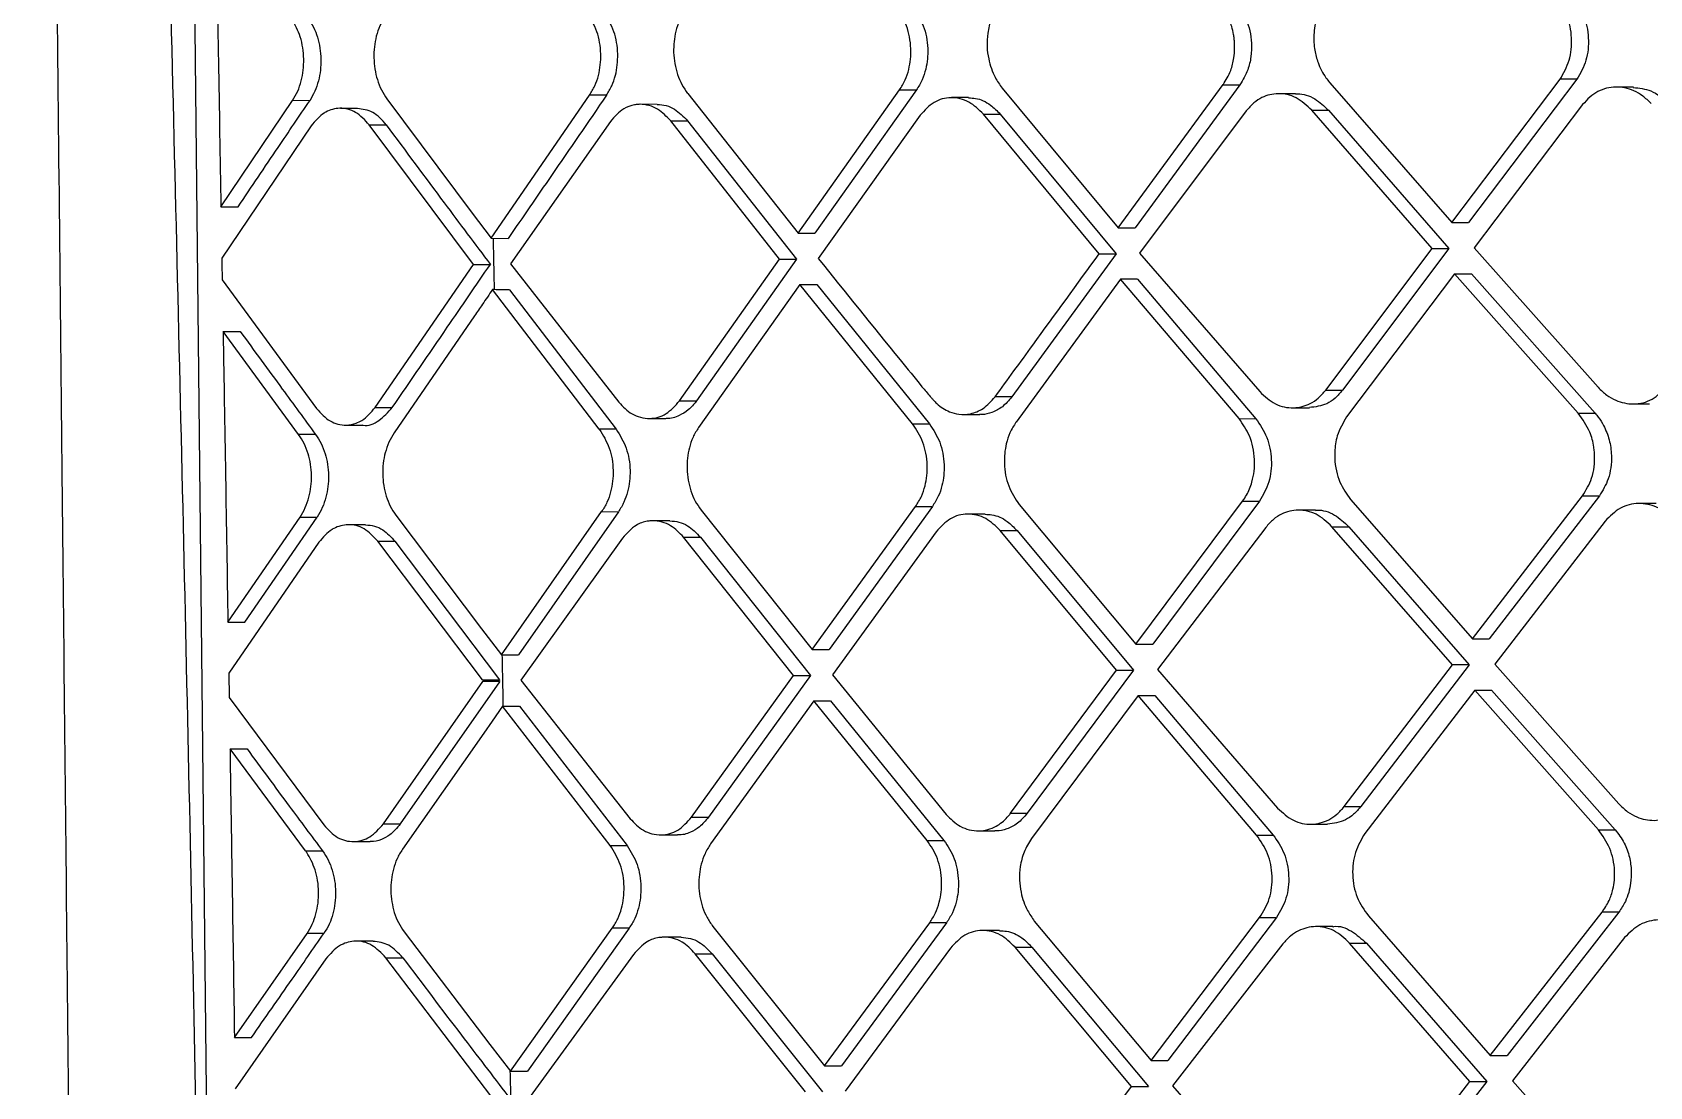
# Model space of a CAD drawing. Extents: x 939 to 1039, y 781 to 934.
# Drawn here: x 1025.597 to 1026.984, y 824.134 to 825.038 of the extents above; entities that cross this region are included whole.
import ezdxf

# ---------------------------------------------------------------- set-up
doc = ezdxf.new("R2010")
doc.units = 0
doc.header["$MEASUREMENT"] = 0
doc.layers.add('1', color=4, linetype='Continuous')

# ---------------------------------------------------------------- blocks, each defined once
blk = doc.blocks.new('Envoy')
at = {"layer": '1', "color": 3, "linetype": 'Continuous', "lineweight": 25}
for p, q in [((87.1123, 23.1612), (87.0809, 26.07)), ((87.8746, 25.6961), (87.9645, 25.8188)), ((87.9789, 25.8187), (87.889, 25.6961)), ((87.9645, 25.8187), (87.9789, 25.8187)), ((88.056, 25.8202), (88.1605, 25.7006)), ((88.1605, 25.7006), (88.2533, 25.8233)), ((88.2677, 25.8233), (88.1749, 25.7006)), ((88.2676, 25.8233), (88.2533, 25.8233)), ((88.3162, 25.8166), (88.3017, 25.8166)), ((87.1053, 25.714), (87.1667, 25.8051)), ((87.1814, 25.805), (87.1667, 25.8051)), ((87.2476, 25.8065), (87.3207, 25.7086)), ((87.337, 25.687), (87.4213, 25.8096)), ((87.4359, 25.8096), (87.4213, 25.8096)), ((87.5055, 25.8111), (87.6001, 25.6915)), ((87.6001, 25.6915), (87.6871, 25.8142)), ((87.7015, 25.8142), (87.6145, 25.6915)), ((87.6871, 25.8142), (87.7015, 25.8142)), ((87.7463, 25.8076), (87.7317, 25.8076)), ((87.775, 25.8157), (87.8746, 25.6961)), ((88.0265, 25.8109), (88.012, 25.811)), ((87.2223, 25.7984), (87.2077, 25.7984)), ((87.4794, 25.8018), (87.4649, 25.8019)), ((87.7048, 25.7925), (87.6174, 25.6698)), ((87.8583, 25.6738), (87.759, 25.7934)), ((87.7734, 25.7934), (87.8728, 25.6738)), ((87.9843, 25.7962), (87.8929, 25.6743)), ((88.1438, 25.6783), (88.0405, 25.7968)), ((88.0405, 25.7968), (88.0549, 25.7968)), ((88.0549, 25.7968), (88.1581, 25.6783)), ((88.2727, 25.8016), (88.1797, 25.6789)), ((87.1826, 25.7833), (87.1061, 25.6701)), ((87.3217, 25.6647), (87.2325, 25.7843)), ((87.2325, 25.7843), (87.2471, 25.7842)), ((87.4392, 25.7871), (87.3535, 25.6652)), ((87.5843, 25.6692), (87.4909, 25.7877)), ((87.4909, 25.7877), (87.5054, 25.7877)), ((87.5054, 25.7877), (87.5988, 25.6692)), ((87.1053, 25.714), (87.12, 25.714)), ((87.3207, 25.7086), (87.337, 25.687)), ((87.8746, 25.6961), (87.889, 25.6961)), ((88.1605, 25.7006), (88.1749, 25.7006)), ((87.337, 25.687), (87.3516, 25.6869)), ((87.6001, 25.6915), (87.6145, 25.6915)), ((88.0524, 25.5568), (88.1437, 25.6783)), ((88.1581, 25.6783), (88.0668, 25.5568)), ((88.1438, 25.6783), (88.1581, 25.6783)), ((88.1797, 25.6789), (88.2861, 25.5593)), ((87.2376, 25.542), (87.3217, 25.6647)), ((87.3217, 25.6647), (87.3363, 25.6647)), ((87.3535, 25.6652), (87.4464, 25.5465)), ((87.4985, 25.5477), (87.5843, 25.6692)), ((87.5988, 25.6692), (87.513, 25.5477)), ((87.5843, 25.6692), (87.5987, 25.6692)), ((87.8728, 25.6738), (87.7834, 25.5511)), ((87.8583, 25.6738), (87.8727, 25.6738)), ((87.8929, 25.6743), (87.9959, 25.5556)), ((87.1064, 25.6514), (87.1872, 25.5411)), ((87.8766, 25.6521), (87.787, 25.5294)), ((87.9781, 25.5325), (87.8766, 25.6521)), ((87.891, 25.6521), (87.9925, 25.5324)), ((88.1629, 25.6566), (88.0703, 25.5339)), ((88.2689, 25.537), (88.1629, 25.6566)), ((88.1629, 25.6566), (88.1773, 25.6566)), ((88.1773, 25.6566), (88.2833, 25.537)), ((87.4297, 25.5234), (87.3381, 25.643)), ((87.3527, 25.6429), (87.4442, 25.5234)), ((87.6016, 25.6475), (87.5147, 25.5248)), ((87.6983, 25.5279), (87.6016, 25.6475)), ((87.6016, 25.6475), (87.6161, 25.6475)), ((87.6161, 25.6475), (87.7127, 25.5279)), ((87.3228, 25.6206), (87.2538, 25.5203)), ((87.1719, 25.5188), (87.1072, 25.6072)), ((87.1072, 25.6072), (87.1218, 25.6072)), ((88.0524, 25.5568), (88.0668, 25.5568)), ((87.2376, 25.542), (87.2522, 25.542)), ((87.4985, 25.5477), (87.513, 25.5477)), ((87.7834, 25.5511), (87.769, 25.5511)), ((88.0241, 25.5417), (88.0384, 25.5417)), ((88.3157, 25.5451), (88.3301, 25.5451)), ((87.2121, 25.5269), (87.2267, 25.5269)), ((87.4722, 25.5326), (87.4867, 25.5326)), ((87.6983, 25.5279), (87.7127, 25.5279)), ((87.7416, 25.536), (87.756, 25.536)), ((87.9781, 25.5325), (87.9925, 25.5324)), ((88.2689, 25.537), (88.2833, 25.537)), ((87.1865, 25.5188), (87.1719, 25.5188)), ((87.4442, 25.5234), (87.4297, 25.5234)), ((87.6122, 25.3345), (87.7008, 25.4572)), ((87.7153, 25.4572), (87.6266, 25.3345)), ((87.7008, 25.4572), (87.7153, 25.4572)), ((87.7897, 25.4587), (87.8897, 25.3391)), ((87.8897, 25.3391), (87.9812, 25.4618)), ((87.9956, 25.4617), (87.9041, 25.3391)), ((87.9812, 25.4618), (87.9956, 25.4617)), ((88.0737, 25.4632), (88.1782, 25.3436)), ((88.1782, 25.3436), (88.2726, 25.4663)), ((88.287, 25.4663), (88.1926, 25.3436)), ((88.2726, 25.4663), (88.2869, 25.4663)), ((88.3358, 25.4596), (88.3213, 25.4597)), ((87.1113, 25.358), (87.1731, 25.4481)), ((87.2553, 25.4496), (87.3287, 25.3523)), ((87.3457, 25.33), (87.4316, 25.4527)), ((87.4462, 25.4526), (87.3603, 25.33)), ((87.4316, 25.4527), (87.4461, 25.4526)), ((87.4902, 25.4449), (87.4758, 25.4449)), ((87.5169, 25.4541), (87.6122, 25.3345)), ((87.7605, 25.4506), (87.746, 25.4506)), ((88.0436, 25.454), (88.0292, 25.454)), ((88.292, 25.4446), (88.1974, 25.3219)), ((87.2293, 25.4414), (87.2148, 25.4415)), ((87.4497, 25.4301), (87.3623, 25.3083)), ((87.5961, 25.3123), (87.502, 25.4307)), ((87.502, 25.4307), (87.5165, 25.4307)), ((87.5165, 25.4307), (87.6106, 25.3122)), ((87.7186, 25.4355), (87.6297, 25.3128)), ((87.8732, 25.3168), (87.7734, 25.4364)), ((87.7734, 25.4364), (87.7878, 25.4364)), ((87.7878, 25.4364), (87.8876, 25.3168)), ((88.0011, 25.4392), (87.9081, 25.3174)), ((88.1611, 25.3213), (88.0578, 25.4398)), ((88.0578, 25.4398), (88.0722, 25.4398)), ((88.0722, 25.4398), (88.1755, 25.3213)), ((87.1892, 25.4264), (87.112, 25.3142)), ((87.3296, 25.3084), (87.2399, 25.4273)), ((87.2399, 25.4273), (87.2545, 25.4273)), ((87.2545, 25.4273), (87.3442, 25.3084)), ((87.1113, 25.358), (87.1259, 25.358)), ((87.3287, 25.3523), (87.3457, 25.33)), ((87.6122, 25.3345), (87.6266, 25.3345)), ((87.8897, 25.3391), (87.9041, 25.3391)), ((88.1782, 25.3436), (88.1926, 25.3436)), ((87.3457, 25.33), (87.3603, 25.33)), ((87.9081, 25.3174), (88.0112, 25.1986)), ((88.0682, 25.1998), (88.1611, 25.3213)), ((88.1755, 25.3213), (88.0826, 25.1998)), ((88.1755, 25.3213), (88.1611, 25.3213)), ((88.1974, 25.3219), (88.3036, 25.2023)), ((87.112, 25.3142), (87.1124, 25.2934)), ((87.2446, 25.185), (87.3297, 25.307)), ((87.3442, 25.3069), (87.2591, 25.185)), ((87.3296, 25.3084), (87.3442, 25.3084)), ((87.3442, 25.3069), (87.3297, 25.307)), ((87.3302, 25.3077), (87.3447, 25.3077)), ((87.3623, 25.3083), (87.4561, 25.1895)), ((87.5088, 25.1907), (87.5961, 25.3123)), ((87.6106, 25.3122), (87.5233, 25.1907)), ((87.5961, 25.3123), (87.6106, 25.3122)), ((87.6297, 25.3128), (87.727, 25.1932)), ((87.7822, 25.1941), (87.8732, 25.3168)), ((87.8876, 25.3168), (87.7966, 25.1941)), ((87.1124, 25.2934), (87.1934, 25.1841)), ((87.6136, 25.2905), (87.5251, 25.1679)), ((87.7107, 25.1709), (87.6136, 25.2905)), ((87.6136, 25.2905), (87.628, 25.2905)), ((87.628, 25.2905), (87.7251, 25.1709)), ((87.8915, 25.2951), (87.8002, 25.1724)), ((87.9931, 25.1755), (87.8915, 25.2951)), ((87.8915, 25.2951), (87.9058, 25.2951)), ((87.9058, 25.2951), (88.0075, 25.1755)), ((88.1802, 25.2996), (88.0861, 25.1769)), ((88.2862, 25.18), (88.1802, 25.2996)), ((88.1802, 25.2996), (88.1946, 25.2996)), ((88.1946, 25.2996), (88.3006, 25.18)), ((87.4391, 25.1664), (87.3467, 25.286)), ((87.3467, 25.286), (87.3613, 25.286)), ((87.3613, 25.286), (87.4536, 25.1664)), ((87.3306, 25.2629), (87.2609, 25.1633)), ((87.1779, 25.1618), (87.1131, 25.2493)), ((87.1131, 25.2493), (87.1277, 25.2493)), ((87.7822, 25.1941), (87.7966, 25.1941)), ((88.0682, 25.1998), (88.0826, 25.1998)), ((87.2446, 25.185), (87.2591, 25.185)), ((87.5088, 25.1907), (87.5233, 25.1907)), ((87.7545, 25.179), (87.7688, 25.179)), ((88.0395, 25.1847), (88.0539, 25.1847)), ((88.2862, 25.18), (88.3006, 25.18)), ((87.2187, 25.1699), (87.2333, 25.1699)), ((87.4391, 25.1664), (87.4536, 25.1664)), ((87.4821, 25.1757), (87.4966, 25.1756)), ((87.7107, 25.1709), (87.7251, 25.1709)), ((87.9931, 25.1755), (88.0075, 25.1755)), ((87.1779, 25.1618), (87.1925, 25.1618)), ((88.1935, 24.9866), (88.2893, 25.1093)), ((88.3037, 25.1093), (88.2079, 24.9866)), ((88.3037, 25.1093), (88.2893, 25.1093)), ((87.3535, 24.973), (87.4408, 25.0957)), ((87.4553, 25.0957), (87.368, 24.973)), ((87.4553, 25.0957), (87.4408, 25.0957)), ((87.5271, 25.0972), (87.6228, 24.9776)), ((87.6228, 24.9776), (87.7129, 25.1002)), ((87.7273, 25.1002), (87.6372, 24.9775)), ((87.7273, 25.1002), (87.7129, 25.1002)), ((87.8026, 25.1017), (87.9028, 24.9821)), ((87.9028, 24.9821), (87.9958, 25.1048)), ((88.0102, 25.1048), (87.9172, 24.9821)), ((87.9958, 25.1048), (88.0102, 25.1048)), ((88.0585, 25.097), (88.0441, 25.097)), ((88.089, 25.1062), (88.1935, 24.9866)), ((87.1169, 25.0019), (87.1791, 25.0911)), ((87.1936, 25.0911), (87.1791, 25.0911)), ((87.2358, 25.0845), (87.2212, 25.0845)), ((87.2623, 25.0926), (87.3359, 24.9959)), ((87.4999, 25.0879), (87.4854, 25.0879)), ((87.7729, 25.0936), (87.7584, 25.0936)), ((88.0157, 25.0822), (87.9212, 24.9604)), ((88.1761, 24.9643), (88.0729, 25.0828)), ((88.0729, 25.0828), (88.0873, 25.0828)), ((88.0873, 25.0828), (88.1905, 24.9643)), ((88.3087, 25.0876), (88.2126, 24.9649)), ((87.1953, 25.0694), (87.1176, 24.958)), ((87.3367, 24.952), (87.2467, 25.0703)), ((87.2467, 25.0703), (87.2612, 25.0703)), ((87.459, 25.0732), (87.3703, 24.9513)), ((87.6065, 24.9553), (87.5119, 25.0737)), ((87.5119, 25.0737), (87.5264, 25.0737)), ((87.5264, 25.0737), (87.6209, 24.9553)), ((87.7307, 25.0785), (87.6404, 24.9558)), ((87.886, 24.9598), (87.7861, 25.0794)), ((87.7861, 25.0794), (87.8005, 25.0794)), ((87.8005, 25.0794), (87.9004, 24.9598)), ((87.1169, 25.0019), (87.1315, 25.0019)), ((87.3359, 24.9959), (87.3535, 24.973)), ((88.1935, 24.9866), (88.2079, 24.9866)), ((87.6228, 24.9776), (87.6372, 24.9775)), ((87.9028, 24.9821), (87.9172, 24.9821)), ((87.7937, 24.8371), (87.886, 24.9598)), ((87.886, 24.9598), (87.9004, 24.9598)), ((87.9212, 24.9604), (88.0244, 24.8416)), ((88.0818, 24.8429), (88.1761, 24.9643)), ((88.1905, 24.9643), (88.0962, 24.8428)), ((88.1761, 24.9643), (88.1905, 24.9643)), ((88.2126, 24.9649), (88.3187, 24.8453))]:
    blk.add_line(p, q, dxfattribs=at)
at = {"layer": '1', "color": 3, "linetype": 'Continuous', "lineweight": 25, "flags": 128}
for points in [[(87.891, 25.6521), (87.8829, 25.6521), (87.8766, 25.6521)], [(87.1259, 25.358), (87.1606, 25.4085), (87.1878, 25.4481)], [(87.3467, 25.286), (87.3377, 25.2731), (87.3306, 25.2629)]]:
    blk.add_lwpolyline(points, dxfattribs=at)
at = {"layer": '1', "color": 3, "linetype": 'Continuous', "lineweight": 25}
for points, knots in [([(86.9436, 28.1555), (86.9452, 27.9648), (86.9484, 27.577), (86.9537, 27.0067), (86.959, 26.4593), (86.9641, 25.9554), (86.9689, 25.4952), (86.9729, 25.104), (86.9762, 24.7763), (86.9789, 24.5064), (86.9813, 24.2635), (86.9835, 24.0462), (86.9854, 23.8403), (86.9876, 23.6048), (86.9903, 23.3174), (86.9935, 22.9689), (86.9969, 22.5766), (87.0006, 22.1406), (87.0046, 21.6609), (87.0087, 21.1486), (87.013, 20.6054), (87.0177, 20.0328), (87.0229, 19.4212), (87.0285, 18.7914), (87.0328, 18.3654), (87.0349, 18.1563)], [0, 0, 0, 0, 0.057225, 0.11634, 0.171084, 0.22147, 0.267493, 0.309153, 0.338829, 0.365815, 0.390113, 0.411723, 0.431001, 0.451886, 0.48237, 0.517227, 0.556456, 0.600057, 0.648032, 0.700384, 0.753758, 0.811032, 0.872194, 0.937259, 1, 1, 1, 1]), ([(87.1102, 23.1603), (87.1028, 23.7596), (87.0913, 24.6811), (87.0521, 26.3413), (87.0227, 27.402), (87.0023, 28.1408)], [0, 0, 0, 0, 0.360925, 0.55487, 1, 1, 1, 1]), ([(87.1008, 25.9653), (87.1011, 25.9506), (87.1018, 25.9087), (87.1034, 25.825), (87.1046, 25.7559), (87.1053, 25.714)], [0, 0, 0, 0, 0.175354, 0.500001, 1, 1, 1, 1]), ([(87.7718, 25.8864), (87.7696, 25.8827), (87.7654, 25.8757), (87.7624, 25.8633), (87.7618, 25.8516), (87.7635, 25.8386), (87.7679, 25.8259), (87.7729, 25.8187), (87.775, 25.8157)], [0, 0, 0, 0, 0.181778, 0.347355, 0.496716, 0.629882, 0.846838, 1, 1, 1, 1]), ([(87.9645, 25.8187), (87.9669, 25.8226), (87.9711, 25.8295), (87.9737, 25.8406), (87.9745, 25.8485), (87.9743, 25.8528), (87.9743, 25.8543), (87.9743, 25.8544), (87.9743, 25.8545), (87.9743, 25.8548), (87.9742, 25.8554), (87.9741, 25.8565), (87.9739, 25.8587), (87.9733, 25.8628), (87.9717, 25.87), (87.9679, 25.8798), (87.9634, 25.8861), (87.9609, 25.8895)], [0, 0, 0, 0, 0.191656, 0.339006, 0.441874, 0.500151, 0.5003, 0.50108, 0.502667, 0.505872, 0.512194, 0.524723, 0.549342, 0.596675, 0.683946, 0.828677, 1, 1, 1, 1]), ([(87.9753, 25.8894), (87.9786, 25.8847), (87.9838, 25.8773), (87.9876, 25.8648), (87.9891, 25.854), (87.9886, 25.8426), (87.9857, 25.83), (87.9814, 25.8228), (87.9789, 25.8187)], [0, 0, 0, 0, 0.234023, 0.362714, 0.49884, 0.648014, 0.798736, 1, 1, 1, 1]), ([(88.0523, 25.8909), (88.0495, 25.8862), (88.0443, 25.8775), (88.0418, 25.8622), (88.0426, 25.8489), (88.0459, 25.8362), (88.0506, 25.827), (88.0548, 25.8218), (88.0559, 25.8204), (88.056, 25.8202)], [0, 0, 0, 0, 0.225875, 0.423089, 0.591571, 0.731251, 0.92332, 0.991691, 1, 1, 1, 1]), ([(88.2533, 25.8233), (88.2563, 25.8285), (88.2623, 25.8389), (88.2641, 25.8588), (88.2602, 25.8786), (88.2528, 25.8889), (88.2491, 25.894)], [0, 0, 0, 0, 0.249994, 0.500006, 0.749998, 1, 1, 1, 1]), ([(88.2635, 25.894), (88.2672, 25.8889), (88.2746, 25.8786), (88.2785, 25.8588), (88.2767, 25.8389), (88.2707, 25.8285), (88.2677, 25.8233)], [0, 0, 0, 0, 0.250002, 0.500023, 0.750006, 1, 1, 1, 1]), ([(87.1667, 25.8051), (87.1683, 25.8077), (87.1713, 25.8128), (87.1753, 25.8246), (87.1768, 25.8376), (87.1757, 25.8504), (87.173, 25.8622), (87.1687, 25.8707), (87.1658, 25.8752), (87.1654, 25.8758)], [0, 0, 0, 0, 0.132197, 0.259715, 0.500262, 0.625105, 0.750532, 0.968963, 1, 1, 1, 1]), ([(87.1801, 25.8758), (87.1817, 25.8733), (87.1849, 25.8684), (87.1893, 25.8567), (87.1919, 25.8407), (87.19, 25.8245), (87.186, 25.8128), (87.1829, 25.8076), (87.1814, 25.805)], [0, 0, 0, 0, 0.129021, 0.255368, 0.499583, 0.740166, 0.867747, 1, 1, 1, 1]), ([(87.246, 25.8772), (87.2444, 25.8746), (87.2414, 25.8695), (87.2374, 25.8577), (87.2356, 25.8416), (87.2382, 25.8256), (87.2427, 25.814), (87.2459, 25.809), (87.2476, 25.8065)], [0, 0, 0, 0, 0.133062, 0.26096, 0.500528, 0.743259, 0.869937, 1, 1, 1, 1]), ([(87.4213, 25.8096), (87.4229, 25.8123), (87.4261, 25.8174), (87.43, 25.8292), (87.4318, 25.8453), (87.4286, 25.865), (87.4223, 25.8752), (87.4192, 25.8804)], [0, 0, 0, 0, 0.133743, 0.261807, 0.500009, 0.748807, 1, 1, 1, 1]), ([(87.4359, 25.8096), (87.4375, 25.8123), (87.4406, 25.8174), (87.4446, 25.8292), (87.4463, 25.8453), (87.4432, 25.865), (87.4369, 25.8752), (87.4337, 25.8803)], [0, 0, 0, 0, 0.134395, 0.26269, 0.500288, 0.748809, 1, 1, 1, 1]), ([(87.503, 25.8818), (87.5014, 25.8791), (87.4982, 25.8739), (87.4943, 25.8621), (87.4925, 25.8461), (87.4954, 25.8302), (87.5003, 25.8185), (87.5037, 25.8136), (87.5054, 25.8111)], [0, 0, 0, 0, 0.13628, 0.265057, 0.49928, 0.745273, 0.871634, 1, 1, 1, 1]), ([(87.6871, 25.8142), (87.6888, 25.817), (87.6921, 25.8223), (87.696, 25.8341), (87.6973, 25.847), (87.6958, 25.8596), (87.6925, 25.8723), (87.6875, 25.8799), (87.6842, 25.8849)], [0, 0, 0, 0, 0.139356, 0.269237, 0.499678, 0.628039, 0.754519, 1, 1, 1, 1]), ([(87.6986, 25.8849), (87.7019, 25.8799), (87.7069, 25.8723), (87.7103, 25.8597), (87.7118, 25.8471), (87.7105, 25.8343), (87.7066, 25.8224), (87.7033, 25.817), (87.7015, 25.8142)], [0, 0, 0, 0, 0.244509, 0.370616, 0.498998, 0.727957, 0.858692, 1, 1, 1, 1]), ([(88.3314, 25.8025), (88.3291, 25.8048), (88.3245, 25.8092), (88.3144, 25.815), (88.3009, 25.8179), (88.2879, 25.8145), (88.2785, 25.8083), (88.2746, 25.8038), (88.2727, 25.8016)], [0, 0, 0, 0, 0.134409, 0.26277, 0.500242, 0.74507, 0.871401, 1, 1, 1, 1]), ([(87.12, 25.714), (87.1314, 25.731), (87.1519, 25.7613), (87.1724, 25.7917), (87.1814, 25.805)], [0, 0, 0, 0, 0.559995, 1, 1, 1, 1]), ([(87.4359, 25.8096), (87.4201, 25.7867), (87.392, 25.7458), (87.3639, 25.7049), (87.3516, 25.6869)], [0, 0, 0, 0, 0.56, 1, 1, 1, 1]), ([(87.759, 25.7934), (87.755, 25.7973), (87.7489, 25.8033), (87.739, 25.807), (87.7288, 25.8082), (87.716, 25.8049), (87.7085, 25.7966), (87.7048, 25.7925)], [0, 0, 0, 0, 0.239174, 0.36745, 0.501217, 0.750434, 1, 1, 1, 1]), ([(87.7463, 25.8074), (87.7483, 25.8073), (87.7547, 25.8071), (87.7644, 25.8027), (87.7707, 25.7962), (87.7734, 25.7934)], [0, 0, 0, 0, 0.201538, 0.655258, 1, 1, 1, 1]), ([(88.0405, 25.7968), (88.0362, 25.8008), (88.0276, 25.8088), (88.0119, 25.8121), (87.9995, 25.8091), (87.9904, 25.8033), (87.9864, 25.7986), (87.9843, 25.7962)], [0, 0, 0, 0, 0.249699, 0.499675, 0.729333, 0.859653, 1, 1, 1, 1]), ([(88.0265, 25.8108), (88.0271, 25.8108), (88.0326, 25.8113), (88.0432, 25.8078), (88.0511, 25.8003), (88.0549, 25.7968)], [0, 0, 0, 0, 0.058492, 0.546594, 1, 1, 1, 1]), ([(88.3161, 25.8163), (88.3212, 25.8158), (88.3291, 25.815), (88.3391, 25.8091), (88.3435, 25.8047), (88.3458, 25.8024)], [0, 0, 0, 0, 0.471493, 0.734118, 1, 1, 1, 1]), ([(87.2325, 25.7843), (87.2288, 25.7883), (87.2212, 25.7964), (87.2076, 25.7996), (87.1985, 25.7971), (87.1901, 25.7923), (87.1861, 25.7876), (87.1826, 25.7834)], [0, 0, 0, 0, 0.249181, 0.499178, 0.722956, 0.749935, 1, 1, 1, 1]), ([(87.2471, 25.7842), (87.2434, 25.7884), (87.236, 25.7966), (87.2268, 25.7977), (87.2223, 25.7983)], [0, 0, 0, 0, 0.508857, 1, 1, 1, 1]), ([(87.4909, 25.7877), (87.4873, 25.7914), (87.4817, 25.7973), (87.4723, 25.8012), (87.4665, 25.802), (87.4623, 25.8018), (87.4576, 25.8011), (87.4489, 25.7981), (87.4428, 25.7912), (87.4392, 25.7871)], [0, 0, 0, 0, 0.229635, 0.360166, 0.500894, 0.531305, 0.583199, 0.750965, 1, 1, 1, 1]), ([(87.4794, 25.8018), (87.4819, 25.8016), (87.487, 25.8012), (87.4962, 25.7973), (87.5018, 25.7914), (87.5054, 25.7877)], [0, 0, 0, 0, 0.271394, 0.535421, 1, 1, 1, 1]), ([(87.759, 25.7934), (87.7617, 25.7934), (87.7665, 25.7934), (87.7713, 25.7934), (87.7734, 25.7934)], [0, 0, 0, 0, 0.560034, 1, 1, 1, 1]), ([(87.2471, 25.7842), (87.2636, 25.7619), (87.2931, 25.7221), (87.3231, 25.6822), (87.3363, 25.6647)], [0, 0, 0, 0, 0.560001, 1, 1, 1, 1]), ([(87.3399, 25.643), (87.3397, 25.6502), (87.3394, 25.6648), (87.3391, 25.6795), (87.3389, 25.687)], [0, 0, 0, 0, 0.490957, 1, 1, 1, 1]), ([(87.1061, 25.6701), (87.1061, 25.6666), (87.1062, 25.6604), (87.1063, 25.6541), (87.1064, 25.6514)], [0, 0, 0, 0, 0.560081, 1, 1, 1, 1]), ([(87.2522, 25.542), (87.2679, 25.5649), (87.296, 25.6058), (87.324, 25.6467), (87.3363, 25.6647)], [0, 0, 0, 0, 0.559996, 1, 1, 1, 1]), ([(87.6174, 25.6698), (87.6407, 25.6409), (87.6701, 25.6042), (87.7024, 25.5647), (87.7112, 25.5538), (87.714, 25.5506), (87.7144, 25.5502)], [0, 0, 0, 0, 0.725922, 0.919424, 0.990432, 1, 1, 1, 1]), ([(87.769, 25.5511), (87.7798, 25.5659), (87.8095, 25.6068), (87.8393, 25.6477), (87.8583, 25.6738)], [0, 0, 0, 0, 0.361994, 1, 1, 1, 1]), ([(87.3381, 25.643), (87.3353, 25.6388), (87.3301, 25.6313), (87.325, 25.6239), (87.3228, 25.6206)], [0, 0, 0, 0, 0.559976, 1, 1, 1, 1]), ([(87.3527, 25.6429), (87.35, 25.6429), (87.3451, 25.6429), (87.3403, 25.643), (87.3381, 25.643)], [0, 0, 0, 0, 0.560028, 1, 1, 1, 1]), ([(87.1072, 25.6072), (87.1072, 25.6021), (87.1075, 25.5883), (87.1082, 25.5468), (87.1095, 25.4688), (87.1106, 25.3996), (87.1113, 25.358)], [0, 0, 0, 0, 0.0620485, 0.1660595, 0.4999961, 1, 1, 1, 1]), ([(87.1218, 25.6072), (87.1338, 25.5907), (87.1553, 25.5613), (87.177, 25.5318), (87.1865, 25.5188)], [0, 0, 0, 0, 0.5599986, 1, 1, 1, 1]), ([(87.9959, 25.5556), (88.0002, 25.5516), (88.0088, 25.5437), (88.0246, 25.5406), (88.0373, 25.5438), (88.0464, 25.5498), (88.0504, 25.5544), (88.0524, 25.5568)], [0, 0, 0, 0, 0.248869, 0.499687, 0.735135, 0.864014, 1, 1, 1, 1]), ([(88.0668, 25.5568), (88.0648, 25.5544), (88.0608, 25.5498), (88.0514, 25.5434), (88.0435, 25.5425), (88.0384, 25.5419)], [0, 0, 0, 0, 0.265894, 0.525671, 1, 1, 1, 1]), ([(88.2861, 25.5593), (88.2884, 25.5569), (88.293, 25.5524), (88.3031, 25.5467), (88.3166, 25.5439), (88.3328, 25.5477), (88.341, 25.556), (88.3451, 25.5602)], [0, 0, 0, 0, 0.137127, 0.266467, 0.500916, 0.75167, 1, 1, 1, 1]), ([(87.1872, 25.5411), (87.1909, 25.537), (87.1984, 25.529), (87.211, 25.5261), (87.2202, 25.5279), (87.229, 25.532), (87.234, 25.5378), (87.2376, 25.542)], [0, 0, 0, 0, 0.249246, 0.49906, 0.656032, 0.750182, 1, 1, 1, 1]), ([(87.2267, 25.527), (87.2269, 25.527), (87.2316, 25.5257), (87.2414, 25.53), (87.2486, 25.538), (87.2522, 25.542)], [0, 0, 0, 0, 0.016834, 0.507746, 1, 1, 1, 1]), ([(87.4464, 25.5465), (87.45, 25.5427), (87.4557, 25.5369), (87.4651, 25.5332), (87.475, 25.532), (87.4875, 25.5353), (87.4948, 25.5436), (87.4985, 25.5477)], [0, 0, 0, 0, 0.233037, 0.362954, 0.501504, 0.750778, 1, 1, 1, 1]), ([(87.513, 25.5477), (87.5122, 25.5466), (87.51, 25.5437), (87.5053, 25.539), (87.4976, 25.5344), (87.4908, 25.5322), (87.4869, 25.5327), (87.4867, 25.5327)], [0, 0, 0, 0, 0.115232, 0.316276, 0.602931, 0.97485, 1, 1, 1, 1]), ([(87.7144, 25.5502), (87.7149, 25.5496), (87.7165, 25.5479), (87.7212, 25.5431), (87.7285, 25.5383), (87.7385, 25.5357), (87.7484, 25.5362), (87.7596, 25.5406), (87.7657, 25.5475), (87.769, 25.5511)], [0, 0, 0, 0, 0.034995, 0.095734, 0.293962, 0.431998, 0.595737, 0.785108, 1, 1, 1, 1]), ([(87.7834, 25.5511), (87.7808, 25.548), (87.7758, 25.5422), (87.7667, 25.5376), (87.76, 25.5358), (87.7565, 25.5361), (87.756, 25.5362)], [0, 0, 0, 0, 0.344474, 0.660741, 0.948808, 1, 1, 1, 1]), ([(87.7008, 25.4572), (87.7026, 25.46), (87.706, 25.4653), (87.71, 25.4772), (87.7114, 25.49), (87.7099, 25.5027), (87.7066, 25.5153), (87.7016, 25.5229), (87.6983, 25.5279)], [0, 0, 0, 0, 0.138995, 0.268774, 0.499674, 0.628238, 0.754748, 1, 1, 1, 1]), ([(87.7127, 25.5279), (87.716, 25.5229), (87.721, 25.5154), (87.7243, 25.5028), (87.7258, 25.4902), (87.7245, 25.4773), (87.7205, 25.4654), (87.717, 25.46), (87.7153, 25.4572)], [0, 0, 0, 0, 0.244249, 0.370449, 0.499005, 0.728265, 0.858931, 1, 1, 1, 1]), ([(87.7869, 25.5294), (87.7851, 25.5265), (87.7815, 25.5209), (87.7777, 25.5089), (87.7761, 25.4932), (87.7795, 25.474), (87.7863, 25.4638), (87.7897, 25.4587)], [0, 0, 0, 0, 0.147753, 0.280527, 0.500253, 0.751271, 1, 1, 1, 1]), ([(87.9812, 25.4618), (87.9824, 25.4634), (87.9857, 25.4683), (87.9904, 25.4799), (87.9921, 25.4944), (87.9903, 25.5079), (87.9865, 25.5204), (87.9814, 25.5278), (87.9781, 25.5325)], [0, 0, 0, 0, 0.08661, 0.250063, 0.49956, 0.638318, 0.76825, 1, 1, 1, 1]), ([(87.9925, 25.5324), (87.996, 25.5273), (88.003, 25.5171), (88.0067, 25.4973), (88.0048, 25.4774), (87.9987, 25.467), (87.9956, 25.4617)], [0, 0, 0, 0, 0.250733, 0.499503, 0.749777, 1, 1, 1, 1]), ([(88.0703, 25.5339), (88.0673, 25.5287), (88.062, 25.5198), (88.0601, 25.507), (88.0601, 25.5005), (88.0603, 25.495), (88.0613, 25.4879), (88.0651, 25.4753), (88.0703, 25.4679), (88.0737, 25.4632)], [0, 0, 0, 0, 0.249243, 0.427457, 0.491468, 0.499451, 0.637662, 0.767319, 1, 1, 1, 1]), ([(88.2726, 25.4663), (88.2755, 25.4711), (88.2802, 25.4786), (88.2828, 25.4913), (88.2831, 25.499), (88.2827, 25.5047), (88.2819, 25.5112), (88.2788, 25.5233), (88.2726, 25.5319), (88.2689, 25.537)], [0, 0, 0, 0, 0.232649, 0.362068, 0.499901, 0.528611, 0.580006, 0.750378, 1, 1, 1, 1]), ([(88.2833, 25.537), (88.2843, 25.5359), (88.287, 25.5327), (88.2915, 25.5254), (88.2959, 25.5144), (88.2977, 25.5018), (88.2971, 25.4905), (88.2944, 25.4781), (88.2898, 25.4709), (88.287, 25.4663)], [0, 0, 0, 0, 0.057433, 0.170579, 0.339225, 0.511555, 0.648987, 0.776352, 1, 1, 1, 1]), ([(87.1731, 25.4481), (87.1747, 25.4507), (87.1778, 25.4558), (87.1819, 25.4676), (87.1839, 25.4837), (87.1813, 25.4998), (87.1768, 25.5114), (87.1736, 25.5163), (87.1719, 25.5188)], [0, 0, 0, 0, 0.132006, 0.259528, 0.500509, 0.744654, 0.870999, 1, 1, 1, 1]), ([(87.1865, 25.5188), (87.1882, 25.5163), (87.1914, 25.5114), (87.1959, 25.4998), (87.1985, 25.4837), (87.1965, 25.4676), (87.1924, 25.4558), (87.1893, 25.4507), (87.1878, 25.4481)], [0, 0, 0, 0, 0.128992, 0.255342, 0.499521, 0.740449, 0.867998, 1, 1, 1, 1]), ([(87.2538, 25.5203), (87.2522, 25.5177), (87.2491, 25.5125), (87.2451, 25.5007), (87.2431, 25.4846), (87.2457, 25.4687), (87.2503, 25.457), (87.2536, 25.4521), (87.2553, 25.4496)], [0, 0, 0, 0, 0.132906, 0.260728, 0.500478, 0.74316, 0.869887, 1, 1, 1, 1]), ([(87.4297, 25.5234), (87.4329, 25.5182), (87.4392, 25.508), (87.4424, 25.4883), (87.4405, 25.4722), (87.4365, 25.4604), (87.4333, 25.4553), (87.4316, 25.4527)], [0, 0, 0, 0, 0.251143, 0.499915, 0.738572, 0.866531, 1, 1, 1, 1]), ([(87.4442, 25.5234), (87.4474, 25.5182), (87.4537, 25.508), (87.4569, 25.4883), (87.455, 25.4723), (87.451, 25.4605), (87.4478, 25.4553), (87.4462, 25.4526)], [0, 0, 0, 0, 0.251074, 0.499702, 0.737455, 0.865747, 1, 1, 1, 1]), ([(87.5147, 25.5248), (87.5131, 25.5221), (87.5098, 25.5169), (87.5058, 25.5051), (87.504, 25.4891), (87.5068, 25.4732), (87.5117, 25.4615), (87.5152, 25.4566), (87.5169, 25.4541)], [0, 0, 0, 0, 0.136156, 0.264907, 0.499365, 0.745034, 0.871459, 1, 1, 1, 1]), ([(88.3511, 25.4455), (88.3487, 25.4478), (88.3441, 25.4524), (88.3339, 25.458), (88.3204, 25.4608), (88.3043, 25.4571), (88.2961, 25.4487), (88.292, 25.4446)], [0, 0, 0, 0, 0.13807, 0.267744, 0.500906, 0.74883, 1, 1, 1, 1]), ([(87.1731, 25.4481), (87.1759, 25.4481), (87.1807, 25.4481), (87.1856, 25.4481), (87.1878, 25.4481)], [0, 0, 0, 0, 0.560002, 1, 1, 1, 1]), ([(87.502, 25.4307), (87.4984, 25.4345), (87.4928, 25.4403), (87.4833, 25.4442), (87.4775, 25.445), (87.4733, 25.4448), (87.4685, 25.4442), (87.4596, 25.4411), (87.4533, 25.4342), (87.4497, 25.4301)], [0, 0, 0, 0, 0.229535, 0.360088, 0.50087, 0.529171, 0.580344, 0.750932, 1, 1, 1, 1]), ([(87.4902, 25.4448), (87.4928, 25.4446), (87.4979, 25.4442), (87.5073, 25.4403), (87.5129, 25.4344), (87.5165, 25.4307)], [0, 0, 0, 0, 0.272414, 0.535964, 1, 1, 1, 1]), ([(87.7734, 25.4364), (87.7695, 25.4403), (87.7633, 25.4463), (87.7533, 25.45), (87.743, 25.4512), (87.7301, 25.448), (87.7224, 25.4397), (87.7186, 25.4355)], [0, 0, 0, 0, 0.239731, 0.367862, 0.501195, 0.750431, 1, 1, 1, 1]), ([(87.7605, 25.4504), (87.7624, 25.4503), (87.7689, 25.4502), (87.7787, 25.4458), (87.7851, 25.4392), (87.7878, 25.4364)], [0, 0, 0, 0, 0.196146, 0.65115, 1, 1, 1, 1]), ([(88.0578, 25.4398), (88.0535, 25.4438), (88.0448, 25.4518), (88.029, 25.4551), (88.0164, 25.4521), (88.0072, 25.4462), (88.0031, 25.4416), (88.0011, 25.4392)], [0, 0, 0, 0, 0.251555, 0.499651, 0.732739, 0.862208, 1, 1, 1, 1]), ([(88.0436, 25.4538), (88.044, 25.4539), (88.0495, 25.4544), (88.0602, 25.451), (88.0683, 25.4434), (88.0722, 25.4398)], [0, 0, 0, 0, 0.0417622, 0.5340356, 1, 1, 1, 1]), ([(87.2399, 25.4273), (87.2361, 25.4313), (87.2285, 25.4394), (87.2147, 25.4426), (87.2054, 25.4401), (87.1968, 25.4353), (87.1928, 25.4306), (87.1892, 25.4264)], [0, 0, 0, 0, 0.249314, 0.49927, 0.721487, 0.749957, 1, 1, 1, 1]), ([(87.2293, 25.4414), (87.2319, 25.4412), (87.2369, 25.4408), (87.2459, 25.4367), (87.2512, 25.4309), (87.2545, 25.4273)], [0, 0, 0, 0, 0.279129, 0.550817, 1, 1, 1, 1]), ([(87.3474, 25.286), (87.3473, 25.2932), (87.347, 25.3079), (87.3467, 25.3225), (87.3465, 25.33)], [0, 0, 0, 0, 0.4923164, 1, 1, 1, 1]), ([(87.3296, 25.3084), (87.3297, 25.3083), (87.3299, 25.308), (87.3301, 25.3078), (87.3302, 25.3077)], [0, 0, 0, 0, 0.5603838, 1, 1, 1, 1]), ([(87.3302, 25.3077), (87.3301, 25.3076), (87.3299, 25.3073), (87.3297, 25.3071), (87.3297, 25.307)], [0, 0, 0, 0, 0.560766, 1, 1, 1, 1]), ([(87.8732, 25.3168), (87.8758, 25.3168), (87.8806, 25.3168), (87.8854, 25.3168), (87.8875, 25.3168)], [0, 0, 0, 0, 0.560001, 1, 1, 1, 1]), ([(87.1131, 25.2493), (87.1131, 25.245), (87.1133, 25.2324), (87.114, 25.1912), (87.1152, 25.113), (87.1163, 25.0432), (87.1169, 25.0019)], [0, 0, 0, 0, 0.051962, 0.152622, 0.500001, 1, 1, 1, 1]), ([(87.1277, 25.2493), (87.1397, 25.233), (87.1612, 25.2038), (87.1829, 25.1746), (87.1925, 25.1618)], [0, 0, 0, 0, 0.55999, 1, 1, 1, 1]), ([(87.727, 25.1932), (87.7309, 25.1894), (87.7369, 25.1834), (87.7469, 25.1797), (87.7574, 25.1784), (87.7691, 25.1816), (87.7774, 25.1882), (87.7811, 25.1926), (87.7819, 25.1937), (87.7821, 25.194), (87.7822, 25.1941), (87.7822, 25.1941), (87.7822, 25.1941), (87.7822, 25.1941)], [0, 0, 0, 0, 0.235475, 0.364522, 0.500769, 0.749774, 0.936623, 0.983831, 0.995789, 0.998858, 0.999678, 0.999985, 1, 1, 1, 1]), ([(87.7966, 25.1941), (87.7939, 25.191), (87.7888, 25.1851), (87.7794, 25.1805), (87.7727, 25.1787), (87.7693, 25.1791), (87.7688, 25.1792)], [0, 0, 0, 0, 0.349543, 0.669496, 0.959871, 1, 1, 1, 1]), ([(88.0112, 25.1986), (88.0155, 25.1946), (88.0242, 25.1867), (88.0402, 25.1836), (88.053, 25.1869), (88.0623, 25.193), (88.0662, 25.1975), (88.0682, 25.1998)], [0, 0, 0, 0, 0.250849, 0.499687, 0.739133, 0.867024, 1, 1, 1, 1]), ([(88.0826, 25.1998), (88.0806, 25.1975), (88.0766, 25.193), (88.0672, 25.1866), (88.0592, 25.1855), (88.0539, 25.1848)], [0, 0, 0, 0, 0.257077, 0.510622, 1, 1, 1, 1]), ([(88.3036, 25.2023), (88.3061, 25.1999), (88.3108, 25.1952), (88.321, 25.1896), (88.3318, 25.1874), (88.3423, 25.1889), (88.3528, 25.1928), (88.359, 25.1991), (88.363, 25.2032)], [0, 0, 0, 0, 0.142789, 0.273923, 0.500269, 0.628979, 0.755347, 1, 1, 1, 1]), ([(87.1934, 25.1841), (87.1972, 25.1801), (87.2049, 25.172), (87.2192, 25.1688), (87.2335, 25.1725), (87.2409, 25.1808), (87.2446, 25.185)], [0, 0, 0, 0, 0.249604, 0.499683, 0.749937, 1, 1, 1, 1]), ([(87.2591, 25.185), (87.2562, 25.1815), (87.2514, 25.1757), (87.2425, 25.1713), (87.2367, 25.1695), (87.2335, 25.17), (87.2333, 25.17)], [0, 0, 0, 0, 0.397327, 0.664271, 0.976262, 1, 1, 1, 1]), ([(87.4561, 25.1895), (87.4597, 25.1858), (87.4654, 25.1799), (87.475, 25.1762), (87.485, 25.175), (87.4976, 25.1784), (87.5051, 25.1866), (87.5088, 25.1907)], [0, 0, 0, 0, 0.232223, 0.362315, 0.501438, 0.750835, 1, 1, 1, 1]), ([(87.5233, 25.1907), (87.5208, 25.1878), (87.5162, 25.1823), (87.5072, 25.1773), (87.5006, 25.1752), (87.4968, 25.1757), (87.4966, 25.1757)], [0, 0, 0, 0, 0.335515, 0.617651, 0.975505, 1, 1, 1, 1]), ([(88.2893, 25.1093), (88.2915, 25.1125), (88.2955, 25.1184), (88.2995, 25.1306), (88.3009, 25.146), (88.297, 25.1647), (88.2898, 25.1749), (88.2862, 25.18)], [0, 0, 0, 0, 0.159714, 0.296512, 0.500605, 0.750496, 1, 1, 1, 1]), ([(88.3006, 25.18), (88.3034, 25.1763), (88.3087, 25.1694), (88.313, 25.1569), (88.3147, 25.1452), (88.314, 25.1321), (88.3106, 25.1196), (88.3057, 25.1123), (88.3037, 25.1093)], [0, 0, 0, 0, 0.183846, 0.350977, 0.501317, 0.634901, 0.85086, 1, 1, 1, 1]), ([(87.4408, 25.0957), (87.4425, 25.0983), (87.4457, 25.1034), (87.4499, 25.1152), (87.4518, 25.1313), (87.4487, 25.151), (87.4423, 25.1612), (87.4391, 25.1664)], [0, 0, 0, 0, 0.132846, 0.260626, 0.500072, 0.74867, 1, 1, 1, 1]), ([(87.4536, 25.1664), (87.4568, 25.1612), (87.4631, 25.151), (87.4662, 25.1313), (87.4644, 25.1153), (87.4602, 25.1035), (87.457, 25.0983), (87.4553, 25.0957)], [0, 0, 0, 0, 0.25129, 0.499654, 0.738161, 0.866275, 1, 1, 1, 1]), ([(87.5251, 25.1679), (87.5234, 25.1652), (87.5201, 25.1599), (87.516, 25.1481), (87.5141, 25.1321), (87.5169, 25.1162), (87.5218, 25.1046), (87.5253, 25.0996), (87.5271, 25.0971)], [0, 0, 0, 0, 0.13595, 0.264649, 0.499428, 0.744646, 0.871172, 1, 1, 1, 1]), ([(87.7129, 25.1002), (87.7147, 25.103), (87.7181, 25.1083), (87.7223, 25.1201), (87.7237, 25.133), (87.7223, 25.1457), (87.719, 25.1584), (87.714, 25.1659), (87.7107, 25.1709)], [0, 0, 0, 0, 0.138239, 0.267771, 0.499665, 0.628356, 0.754882, 1, 1, 1, 1]), ([(87.7251, 25.1709), (87.7284, 25.1659), (87.7334, 25.1584), (87.7367, 25.1458), (87.7381, 25.1332), (87.7367, 25.1203), (87.7326, 25.1084), (87.7291, 25.103), (87.7273, 25.1002)], [0, 0, 0, 0, 0.244241, 0.370452, 0.499016, 0.729216, 0.859651, 1, 1, 1, 1]), ([(87.8002, 25.1724), (87.7979, 25.1687), (87.7935, 25.1615), (87.7903, 25.149), (87.7896, 25.1372), (87.7913, 25.1242), (87.7956, 25.1117), (87.8006, 25.1046), (87.8026, 25.1017)], [0, 0, 0, 0, 0.184185, 0.351518, 0.501976, 0.635564, 0.851259, 1, 1, 1, 1]), ([(87.9958, 25.1048), (87.999, 25.11), (88.0052, 25.1204), (88.0074, 25.1403), (88.0038, 25.1601), (87.9967, 25.1704), (87.9931, 25.1755)], [0, 0, 0, 0, 0.250001, 0.499988, 0.750012, 1, 1, 1, 1]), ([(88.0075, 25.1755), (88.0109, 25.1704), (88.0179, 25.1603), (88.0216, 25.1406), (88.0196, 25.1205), (88.0133, 25.11), (88.0102, 25.1048)], [0, 0, 0, 0, 0.24645, 0.495999, 0.748016, 1, 1, 1, 1]), ([(88.0861, 25.1769), (88.083, 25.1717), (88.0768, 25.1613), (88.0746, 25.1414), (88.0782, 25.1216), (88.0854, 25.1113), (88.089, 25.1062)], [0, 0, 0, 0, 0.249991, 0.500013, 0.750009, 1, 1, 1, 1]), ([(87.1791, 25.0911), (87.1807, 25.0937), (87.1838, 25.0988), (87.188, 25.1106), (87.1899, 25.1269), (87.1871, 25.1456), (87.1813, 25.1568), (87.1783, 25.1614), (87.178, 25.1618)], [0, 0, 0, 0, 0.131809, 0.259303, 0.500717, 0.750137, 0.973894, 1, 1, 1, 1]), ([(87.1925, 25.1618), (87.1942, 25.1593), (87.1974, 25.1544), (87.202, 25.1428), (87.2045, 25.1267), (87.2025, 25.1106), (87.1984, 25.0988), (87.1952, 25.0937), (87.1936, 25.0911)], [0, 0, 0, 0, 0.129033, 0.255402, 0.499551, 0.740824, 0.868254, 1, 1, 1, 1]), ([(87.2609, 25.1633), (87.2593, 25.1607), (87.2561, 25.1555), (87.252, 25.1437), (87.2501, 25.1277), (87.2527, 25.1117), (87.2572, 25.1001), (87.2606, 25.0951), (87.2623, 25.0926)], [0, 0, 0, 0, 0.132716, 0.260477, 0.500373, 0.742927, 0.869735, 1, 1, 1, 1]), ([(88.0729, 25.0828), (88.0685, 25.0869), (88.0598, 25.0949), (88.0438, 25.0981), (88.0311, 25.095), (88.0218, 25.0891), (88.0178, 25.0846), (88.0157, 25.0822)], [0, 0, 0, 0, 0.253887, 0.499652, 0.736075, 0.864738, 1, 1, 1, 1]), ([(88.0585, 25.0968), (88.0588, 25.0969), (88.064, 25.0981), (88.0749, 25.0939), (88.0832, 25.0865), (88.0873, 25.0828)], [0, 0, 0, 0, 0.022424, 0.51965, 1, 1, 1, 1]), ([(88.3683, 25.0885), (88.3658, 25.0909), (88.361, 25.0956), (88.3507, 25.1011), (88.3373, 25.1038), (88.3212, 25.1), (88.3129, 25.0917), (88.3087, 25.0876)], [0, 0, 0, 0, 0.143402, 0.274837, 0.500899, 0.751793, 1, 1, 1, 1]), ([(87.1315, 25.0019), (87.1431, 25.0186), (87.1638, 25.0483), (87.1845, 25.078), (87.1936, 25.0911)], [0, 0, 0, 0, 0.560009, 1, 1, 1, 1]), ([(87.2467, 25.0703), (87.2428, 25.0743), (87.2351, 25.0824), (87.2212, 25.0856), (87.2118, 25.0832), (87.2031, 25.0784), (87.199, 25.0736), (87.1953, 25.0694)], [0, 0, 0, 0, 0.249419, 0.499331, 0.719101, 0.749987, 1, 1, 1, 1]), ([(87.2612, 25.0703), (87.2573, 25.0744), (87.2498, 25.0826), (87.2404, 25.0838), (87.2357, 25.0843)], [0, 0, 0, 0, 0.508729, 1, 1, 1, 1]), ([(87.5119, 25.0737), (87.5083, 25.0775), (87.5026, 25.0834), (87.4931, 25.0872), (87.4876, 25.088), (87.4844, 25.0879), (87.483, 25.0878), (87.4783, 25.0873), (87.4692, 25.0843), (87.4627, 25.0773), (87.459, 25.0732)], [0, 0, 0, 0, 0.229234, 0.359846, 0.500843, 0.508606, 0.523106, 0.572296, 0.750864, 1, 1, 1, 1]), ([(87.4999, 25.0879), (87.5025, 25.0876), (87.5077, 25.0872), (87.5171, 25.0833), (87.5227, 25.0774), (87.5264, 25.0737)], [0, 0, 0, 0, 0.274192, 0.537186, 1, 1, 1, 1]), ([(87.7861, 25.0794), (87.7821, 25.0833), (87.7759, 25.0893), (87.7659, 25.093), (87.7555, 25.0942), (87.7424, 25.091), (87.7346, 25.0827), (87.7307, 25.0785)], [0, 0, 0, 0, 0.240026, 0.368064, 0.501142, 0.750398, 1, 1, 1, 1]), ([(87.7729, 25.0934), (87.7749, 25.0933), (87.7814, 25.0932), (87.7913, 25.0889), (87.7977, 25.0823), (87.8005, 25.0794)], [0, 0, 0, 0, 0.194634, 0.649973, 1, 1, 1, 1]), ([(87.2612, 25.0703), (87.2779, 25.0482), (87.3077, 25.0088), (87.338, 24.9693), (87.3512, 24.952)], [0, 0, 0, 0, 0.5600088, 1, 1, 1, 1]), ([(87.3544, 24.922), (87.3542, 24.9316), (87.3539, 24.9486), (87.3536, 24.9656), (87.3534, 24.9731)], [0, 0, 0, 0, 0.560905, 1, 1, 1, 1]), ([(87.3535, 24.973), (87.3562, 24.973), (87.3611, 24.973), (87.3659, 24.973), (87.368, 24.973)], [0, 0, 0, 0, 0.56002, 1, 1, 1, 1])]:
    blk.add_open_spline(points, degree=3, knots=knots, dxfattribs=at)

msp = doc.modelspace()

# ---------------------------------------------------------------- block references
at = {"layer": '1'}
msp.add_blockref('Envoy', (938.6538, 799.1744), dxfattribs=at)

doc.saveas('drawing.dxf')
